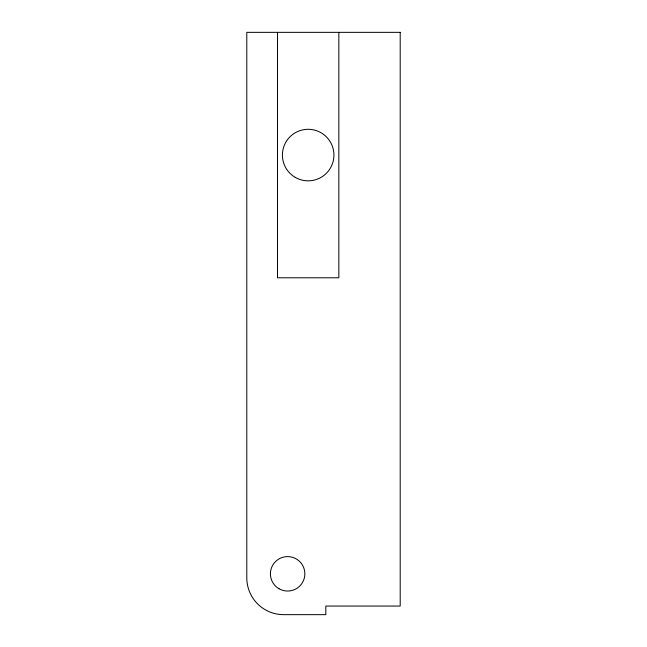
<?xml version="1.0" encoding="UTF-8"?>
<svg xmlns="http://www.w3.org/2000/svg" width="647" height="647" viewBox="0 0 647 647"><rect width="100%" height="100%" fill="white"/><g stroke="black" fill="none" stroke-linecap="round" stroke-linejoin="round"><path stroke-width="0.97" d="M338.842 32.35L338.842 277.789L277.482 277.789L277.482 32.35M400.202 32.35L246.798 32.35L246.798 577.836A36.814 36.814 0 0 0 283.612 614.65L325.821 614.65L325.821 606.061L400.202 606.061L400.202 32.35M279.011 588.738A17.226 17.226 0 0 0 304.85 573.824A17.226 17.226 0 0 0 279.011 558.911A17.226 17.226 0 0 0 279.011 588.738M295.275 177.383A25.775 25.775 0 0 0 333.933 155.07A25.775 25.775 0 0 0 295.275 132.748A25.775 25.775 0 0 0 295.275 177.383"/></g></svg>
